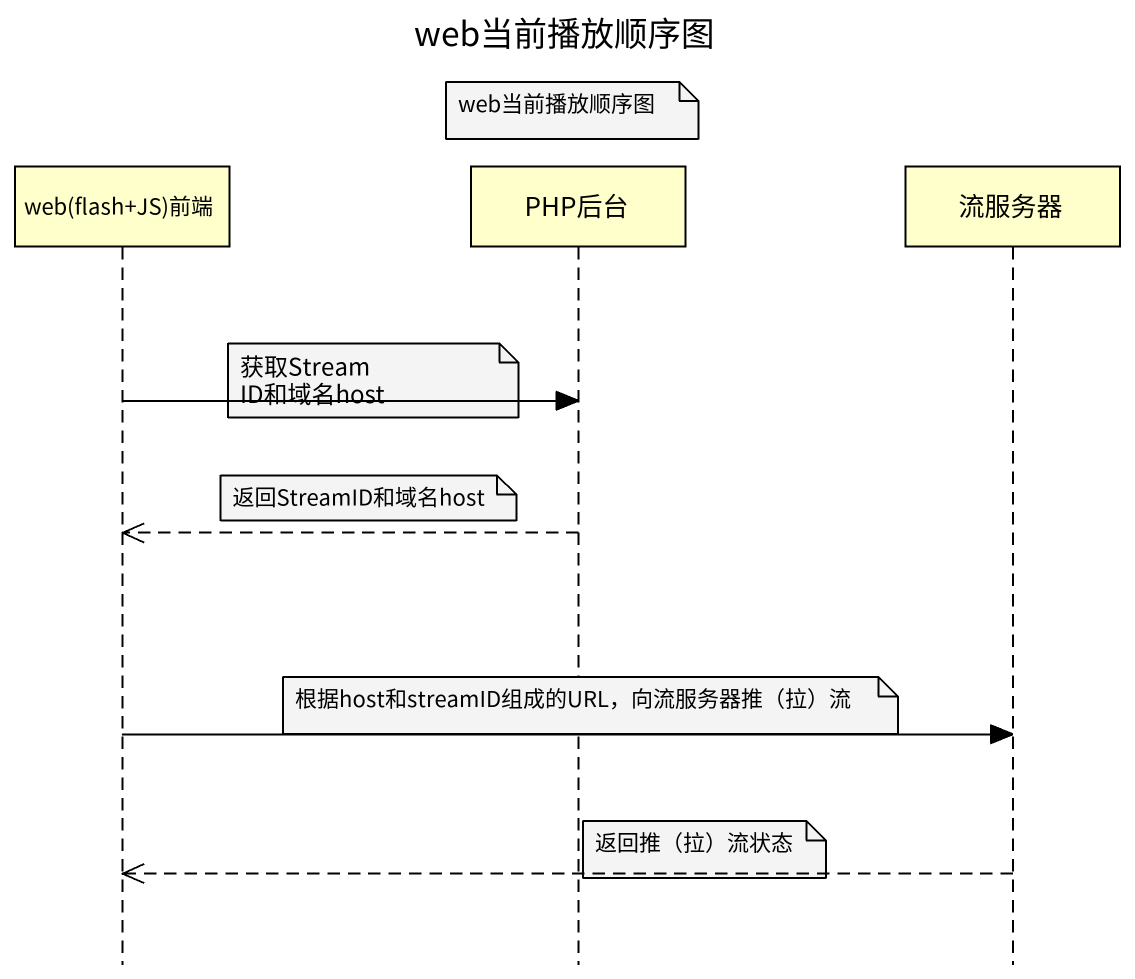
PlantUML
@startuml
title web当前播放顺序图
hide footbox
participant "web(flash+JS)前端" as web_flash_JS_前端
participant PHP后台
participant 流服务器

note over PHP后台 : web当前播放顺序图
note left of PHP后台 : 获取StreamID和域名host
web_flash_JS_前端 -> PHP后台
note left of PHP后台 : 返回StreamID和域名host
PHP后台 -->> web_flash_JS_前端
note over PHP后台 : 根据host和streamID组成的URL，向流服务器推（拉）流
web_flash_JS_前端 -> 流服务器
note right of PHP后台 : 返回推（拉）流状态
流服务器 -->> web_flash_JS_前端
@enduml
